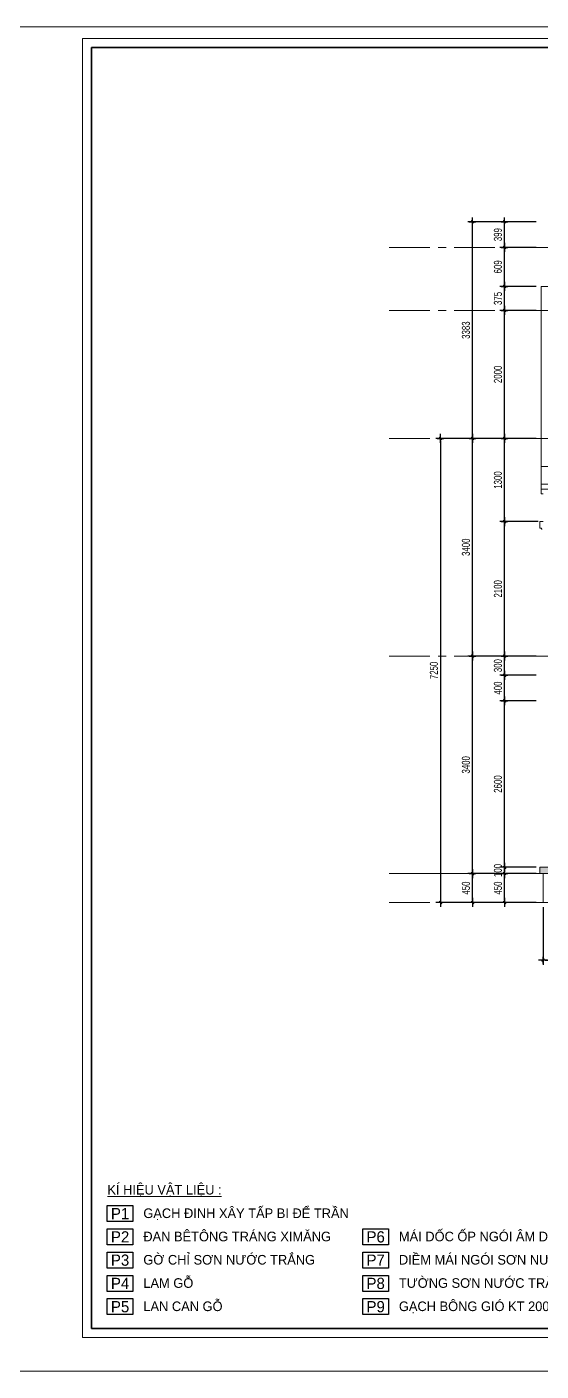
# Model space of a CAD drawing. Header units: inches. Extents: x 88947 to 296847, y 35049 to 161062.
# Drawn here: x 178593 to 186624, y 98056 to 119058 of the extents above; entities that cross this region are included whole.
import ezdxf
from ezdxf.enums import TextEntityAlignment as Align

# ---------------------------------------------------------------- set-up
doc = ezdxf.new("R2010")
doc.units = ezdxf.units.IN
doc.header["$MEASUREMENT"] = 0
doc.header["$PDMODE"] = 1
doc.linetypes.add('ACAD_ISO03W100', pattern=[30, 12, -18])
doc.linetypes.add('CENTER', pattern=[50.8, 31.75, -6.35, 6.35, -6.35])
for name, color, linetype, lineweight in [('A-Dims', 145, 'Continuous', 25), ('A-Text', 30, 'Continuous', 9), ('A-Wall', 2, 'Continuous', 35), ('DIM', 7, 'Continuous', 25), ('HACTH', 8, 'Continuous', 5), ('HATCH', 8, 'Continuous', 5), ('KHUNG 2', 144, 'Continuous', 18), ('KY HIEU', 4, 'Continuous', 25), ('NETMANH', 192, 'Continuous', 18), ('THAY', 3, 'Continuous', 18), ('TRUC', 252, 'ACAD_ISO03W100', 13)]:
    doc.layers.add(name, color=color, linetype=linetype, lineweight=lineweight)
doc.styles.add('FRANKO', font='VFRANKO.TTF')
doc.styles.add('VNI-HELVE-CONDENSE', font='VNARIAL.TTF', dxfattribs={"width": 0.7})
doc.dimstyles.new('TAS-100', dxfattribs={"dimscale": 50, "dimtxt": 2.5, "dimasz": 0.7, "dimexe": 1.5, "dimexo": 1.5, "dimgap": 0.8, "dimtad": 1, "dimdec": 0, "dimzin": 3, "dimdsep": 46, "dimtxsty": 'VNI-HELVE-CONDENSE', "dimblk": 'TICK', "dimcen": 2.5, "dimclrt": 71, "dimazin": 2, "dimtfac": 0.75, "dimtdec": 0, "dimtix": 1, "dimtmove": 2, "dimatfit": 2, "dimldrblk": 'TICK123', "dimfxl": 1.5, "dimtolj": 1, "dimtzin": 0, "dimarcsym": 0})
pattern_1 = [(37.5, (186604.264, 105828.11), (-0.62993, 19.26824), [0, -15.2, 0, -17, 0, -16.25]), (7.5, (186604.264, 105828.11), (17.69777, 28.22146), [0, -8.2, 0, -13.7, 0, -5.25]), (327.5, (186591.964, 105828.11), (31.14142, 0.0566), [0, -5, 0, -18, 0, -23.5]), (317.5, (186591.964, 105828.11), (30.0613, 8.77676), [0, -2.5, 0, -11.8, 0, -13.5])]

# ---------------------------------------------------------------- blocks, each defined once
blk = doc.blocks.new('khung ten')
at = {"layer": 'A-Wall', "ltscale": 0.7}
blk.add_lwpolyline([(267204, -219099), (305804, -219099), (305804, -190799), (267204, -190799)], close=True, dxfattribs=at)
at = {"layer": 'KHUNG 2', "ltscale": 0.7}
blk.add_lwpolyline([(267004, -219299), (306004, -219299), (306004, -190599), (267004, -190599)], close=True, dxfattribs=at)
at = {"layer": 'NETMANH', "ltscale": 0.7}
blk.add_lwpolyline([(265004, -220042), (307004, -220042), (307004, -190342), (265004, -190342)], close=True, dxfattribs=at)
blk = doc.blocks.new('TICK')
at = {"layer": 'A-Dims', "color": 1}
for p, q in [((-2, 0), (2, 0)), ((0, 1.5), (0, -1.5))]:
    blk.add_line(p, q, dxfattribs=at)
at = {"layer": 'A-Dims', "color": 1, "const_width": 0.788}
blk.add_lwpolyline([(-0.33, -0.35), (0.38, 0.38)], dxfattribs=at)
at = {"layer": 'A-Dims', "color": 1, "const_width": 0.394}
for points in [[(0.24, 0.52, -0.414214), (0.52, 0.52, -1)], [(0.52, 0.52, -0.414214), (0.52, 0.24, -1)], [(-0.47, -0.21, 0.414214), (-0.47, -0.49, 1)], [(-0.47, -0.49, 0.414214), (-0.19, -0.49, 1)]]:
    blk.add_lwpolyline(points, format="xyb", dxfattribs=at)
blk = doc.blocks.new('*D915')
at = {"layer": 'Defpoints', "color": 0}
for p in [(186654, 105378), (187254, 105378), (187254, 104478)]:
    blk.add_point(p, dxfattribs=at)
at = {"layer": 'DIM', "color": 0, "lineweight": -2}
for p, q in [((186654, 105303), (186654, 104403)), ((187254, 105303), (187254, 104403)), ((186689, 104478), (187219, 104478))]:
    blk.add_line(p, q, dxfattribs=at)
at = {"layer": 'DIM', "color": 0, "lineweight": -2, "xscale": 35, "yscale": 35, "zscale": 35, "rotation": 180}
blk.add_blockref('TICK', (186654, 104478), dxfattribs=at)
at = {"layer": 'DIM', "color": 0, "lineweight": -2, "xscale": 35, "yscale": 35, "zscale": 35}
blk.add_blockref('TICK', (187254, 104478), dxfattribs=at)
at = {"layer": 'DIM', "color": 71, "insert": (186954, 104582), "char_height": 125, "attachment_point": 5, "style": 'VNI-HELVE-CONDENSE'}
blk.add_mtext('\\A1;600', dxfattribs=at)
blk = doc.blocks.new('TICK123')
at = {"layer": 'A-Dims', "color": 1}
blk.add_lwpolyline([(0.05, 0, 0, 0.84, 0), (-2.11, 0, 8.4, 8.4, 0)], format="xyseb", dxfattribs=at)
blk = doc.blocks.new('*D1024')
at = {"layer": 'Defpoints', "color": 0}
for p in [(186054, 105828), (186624, 105828), (186624, 105378)]:
    blk.add_point(p, dxfattribs=at)
at = {"layer": 'DIM', "color": 0, "lineweight": -2}
for p, q in [((186549, 105828), (185979, 105828)), ((186054, 105413), (186054, 105793)), ((186549, 105378), (185979, 105378))]:
    blk.add_line(p, q, dxfattribs=at)
at = {"layer": 'DIM', "color": 0, "lineweight": -2, "xscale": 35, "yscale": 35, "zscale": 35}
for p, rotation in [((186054, 105828), 90), ((186054, 105378), 270)]:
    blk.add_blockref('TICK', p, dxfattribs=dict(at, rotation=rotation))
at = {"layer": 'DIM', "color": 71, "insert": (185950, 105603), "char_height": 125, "attachment_point": 5, "rotation": 90, "style": 'VNI-HELVE-CONDENSE'}
blk.add_mtext('\\A1;450', dxfattribs=at)
blk = doc.blocks.new('*D1025')
at = {"layer": 'Defpoints', "color": 0}
for p in [(186054, 105928), (186624, 105928), (186624, 105828)]:
    blk.add_point(p, dxfattribs=at)
at = {"layer": 'DIM', "color": 0, "lineweight": -2}
for p, q in [((186549, 105928), (185979, 105928)), ((186054, 105963), (186054, 105998)), ((186054, 105828), (186054, 105928)), ((186549, 105828), (185979, 105828)), ((186054, 105793), (186054, 105758))]:
    blk.add_line(p, q, dxfattribs=at)
at = {"layer": 'DIM', "color": 0, "lineweight": -2, "xscale": 35, "yscale": 35, "zscale": 35}
for p, rotation in [((186054, 105928), 270), ((186054, 105828), 90)]:
    blk.add_blockref('TICK', p, dxfattribs=dict(at, rotation=rotation))
at = {"layer": 'DIM', "color": 71, "insert": (185950, 105878), "char_height": 125, "attachment_point": 5, "rotation": 90, "style": 'VNI-HELVE-CONDENSE'}
blk.add_mtext('\\A1;100', dxfattribs=at)
blk = doc.blocks.new('*D1026')
at = {"layer": 'Defpoints', "color": 0}
for p in [(185554, 109228), (186624, 109228), (186624, 105828)]:
    blk.add_point(p, dxfattribs=at)
at = {"layer": 'DIM', "color": 0, "lineweight": -2}
for p, q in [((186549, 109228), (185479, 109228)), ((185554, 105863), (185554, 109193)), ((186549, 105828), (185479, 105828))]:
    blk.add_line(p, q, dxfattribs=at)
at = {"layer": 'DIM', "color": 0, "lineweight": -2, "xscale": 35, "yscale": 35, "zscale": 35}
for p, rotation in [((185554, 109228), 90), ((185554, 105828), 270)]:
    blk.add_blockref('TICK', p, dxfattribs=dict(at, rotation=rotation))
at = {"layer": 'DIM', "color": 71, "insert": (185450, 107528), "char_height": 125, "attachment_point": 5, "rotation": 90, "style": 'VNI-HELVE-CONDENSE'}
blk.add_mtext('\\A1;3400', dxfattribs=at)
blk = doc.blocks.new('*D1027')
at = {"layer": 'Defpoints', "color": 0}
for p in [(186054, 108528), (186624, 108528), (186624, 105928)]:
    blk.add_point(p, dxfattribs=at)
at = {"layer": 'DIM', "color": 0, "lineweight": -2}
for p, q in [((186549, 108528), (185979, 108528)), ((186054, 105963), (186054, 108493)), ((186549, 105928), (185979, 105928))]:
    blk.add_line(p, q, dxfattribs=at)
at = {"layer": 'DIM', "color": 0, "lineweight": -2, "xscale": 35, "yscale": 35, "zscale": 35}
for p, rotation in [((186054, 108528), 90), ((186054, 105928), 270)]:
    blk.add_blockref('TICK', p, dxfattribs=dict(at, rotation=rotation))
at = {"layer": 'DIM', "color": 71, "insert": (185950, 107228), "char_height": 125, "attachment_point": 5, "rotation": 90, "style": 'VNI-HELVE-CONDENSE'}
blk.add_mtext('\\A1;2600', dxfattribs=at)
blk = doc.blocks.new('*D1028')
at = {"layer": 'Defpoints', "color": 0}
for p in [(186054, 108928), (186624, 108928), (186624, 108528)]:
    blk.add_point(p, dxfattribs=at)
at = {"layer": 'DIM', "color": 0, "lineweight": -2}
for p, q in [((186549, 108928), (185979, 108928)), ((186054, 108563), (186054, 108893)), ((186549, 108528), (185979, 108528))]:
    blk.add_line(p, q, dxfattribs=at)
at = {"layer": 'DIM', "color": 0, "lineweight": -2, "xscale": 35, "yscale": 35, "zscale": 35}
for p, rotation in [((186054, 108928), 90), ((186054, 108528), 270)]:
    blk.add_blockref('TICK', p, dxfattribs=dict(at, rotation=rotation))
at = {"layer": 'DIM', "color": 71, "insert": (185950, 108728), "char_height": 125, "attachment_point": 5, "rotation": 90, "style": 'VNI-HELVE-CONDENSE'}
blk.add_mtext('\\A1;400', dxfattribs=at)
blk = doc.blocks.new('*D1029')
at = {"layer": 'Defpoints', "color": 0}
for p in [(186054, 111328), (186654, 111328), (186624, 109228)]:
    blk.add_point(p, dxfattribs=at)
at = {"layer": 'DIM', "color": 0, "lineweight": -2}
for p, q in [((186579, 111328), (185979, 111328)), ((186054, 109263), (186054, 111293)), ((186549, 109228), (185979, 109228))]:
    blk.add_line(p, q, dxfattribs=at)
at = {"layer": 'DIM', "color": 0, "lineweight": -2, "xscale": 35, "yscale": 35, "zscale": 35}
for p, rotation in [((186054, 111328), 90), ((186054, 109228), 270)]:
    blk.add_blockref('TICK', p, dxfattribs=dict(at, rotation=rotation))
at = {"layer": 'DIM', "color": 71, "insert": (185950, 110278), "char_height": 125, "attachment_point": 5, "rotation": 90, "style": 'VNI-HELVE-CONDENSE'}
blk.add_mtext('\\A1;2100', dxfattribs=at)
blk = doc.blocks.new('*D1030')
at = {"layer": 'Defpoints', "color": 0}
for p in [(186054, 112628), (186624, 112628), (186624, 111328)]:
    blk.add_point(p, dxfattribs=at)
at = {"layer": 'DIM', "color": 0, "lineweight": -2}
for p, q in [((186549, 112628), (185979, 112628)), ((186054, 111363), (186054, 112593)), ((186549, 111328), (185979, 111328))]:
    blk.add_line(p, q, dxfattribs=at)
at = {"layer": 'DIM', "color": 0, "lineweight": -2, "xscale": 35, "yscale": 35, "zscale": 35}
for p, rotation in [((186054, 112628), 90), ((186054, 111328), 270)]:
    blk.add_blockref('TICK', p, dxfattribs=dict(at, rotation=rotation))
at = {"layer": 'DIM', "color": 71, "insert": (185950, 111978), "char_height": 125, "attachment_point": 5, "rotation": 90, "style": 'VNI-HELVE-CONDENSE'}
blk.add_mtext('\\A1;1300', dxfattribs=at)
blk = doc.blocks.new('*D1031')
at = {"layer": 'Defpoints', "color": 0}
for p in [(186054, 115003), (186624, 115003), (186624, 114628)]:
    blk.add_point(p, dxfattribs=at)
at = {"layer": 'DIM', "color": 0, "lineweight": -2}
for p, q in [((186549, 115003), (185979, 115003)), ((186054, 114663), (186054, 114968)), ((186549, 114628), (185979, 114628))]:
    blk.add_line(p, q, dxfattribs=at)
at = {"layer": 'DIM', "color": 0, "lineweight": -2, "xscale": 35, "yscale": 35, "zscale": 35}
for p, rotation in [((186054, 115003), 90), ((186054, 114628), 270)]:
    blk.add_blockref('TICK', p, dxfattribs=dict(at, rotation=rotation))
at = {"layer": 'DIM', "color": 71, "insert": (185950, 114815), "char_height": 125, "attachment_point": 5, "rotation": 90, "style": 'VNI-HELVE-CONDENSE'}
blk.add_mtext('\\A1;375', dxfattribs=at)
blk = doc.blocks.new('*D1032')
at = {"layer": 'Defpoints', "color": 0}
for p in [(185554, 112628), (186624, 112628), (186624, 109228)]:
    blk.add_point(p, dxfattribs=at)
at = {"layer": 'DIM', "color": 0, "lineweight": -2}
for p, q in [((186549, 112628), (185479, 112628)), ((185554, 109263), (185554, 112593)), ((186549, 109228), (185479, 109228))]:
    blk.add_line(p, q, dxfattribs=at)
at = {"layer": 'DIM', "color": 0, "lineweight": -2, "xscale": 35, "yscale": 35, "zscale": 35}
for p, rotation in [((185554, 112628), 90), ((185554, 109228), 270)]:
    blk.add_blockref('TICK', p, dxfattribs=dict(at, rotation=rotation))
at = {"layer": 'DIM', "color": 71, "insert": (185450, 110928), "char_height": 125, "attachment_point": 5, "rotation": 90, "style": 'VNI-HELVE-CONDENSE'}
blk.add_mtext('\\A1;3400', dxfattribs=at)
blk = doc.blocks.new('*D1033')
at = {"layer": 'Defpoints', "color": 0}
for p in [(186624, 112628), (185054, 105378), (186624, 105378)]:
    blk.add_point(p, dxfattribs=at)
at = {"layer": 'DIM', "color": 0, "lineweight": -2}
for p, q in [((186549, 112628), (184979, 112628)), ((185054, 112593), (185054, 105413)), ((186549, 105378), (184979, 105378))]:
    blk.add_line(p, q, dxfattribs=at)
at = {"layer": 'DIM', "color": 0, "lineweight": -2, "xscale": 35, "yscale": 35, "zscale": 35}
for p, rotation in [((185054, 112628), 90), ((185054, 105378), 270)]:
    blk.add_blockref('TICK', p, dxfattribs=dict(at, rotation=rotation))
at = {"layer": 'DIM', "color": 71, "insert": (184950, 109003), "char_height": 125, "attachment_point": 5, "rotation": 90, "style": 'VNI-HELVE-CONDENSE'}
blk.add_mtext('\\A1;7250', dxfattribs=at)
blk = doc.blocks.new('*D1034')
at = {"layer": 'Defpoints', "color": 0}
for p in [(185554, 105828), (186624, 105828), (186624, 105378)]:
    blk.add_point(p, dxfattribs=at)
at = {"layer": 'DIM', "color": 0, "lineweight": -2}
for p, q in [((186549, 105828), (185479, 105828)), ((185554, 105413), (185554, 105793)), ((186549, 105378), (185479, 105378))]:
    blk.add_line(p, q, dxfattribs=at)
at = {"layer": 'DIM', "color": 0, "lineweight": -2, "xscale": 35, "yscale": 35, "zscale": 35}
for p, rotation in [((185554, 105828), 90), ((185554, 105378), 270)]:
    blk.add_blockref('TICK', p, dxfattribs=dict(at, rotation=rotation))
at = {"layer": 'DIM', "color": 71, "insert": (185450, 105603), "char_height": 125, "attachment_point": 5, "rotation": 90, "style": 'VNI-HELVE-CONDENSE'}
blk.add_mtext('\\A1;450', dxfattribs=at)
blk = doc.blocks.new('*D1035')
at = {"layer": 'Defpoints', "color": 0}
for p in [(185554, 116012), (186624, 116012), (186624, 112628)]:
    blk.add_point(p, dxfattribs=at)
at = {"layer": 'DIM', "color": 0, "lineweight": -2}
for p, q in [((186549, 116012), (185479, 116012)), ((185554, 112663), (185554, 115977)), ((186549, 112628), (185479, 112628))]:
    blk.add_line(p, q, dxfattribs=at)
at = {"layer": 'DIM', "color": 0, "lineweight": -2, "xscale": 35, "yscale": 35, "zscale": 35}
for p, rotation in [((185554, 116012), 90), ((185554, 112628), 270)]:
    blk.add_blockref('TICK', p, dxfattribs=dict(at, rotation=rotation))
at = {"layer": 'DIM', "color": 71, "insert": (185450, 114320), "char_height": 125, "attachment_point": 5, "rotation": 90, "style": 'VNI-HELVE-CONDENSE'}
blk.add_mtext('\\A1;3383', dxfattribs=at)
blk = doc.blocks.new('*D1036')
at = {"layer": 'Defpoints', "color": 0}
for p in [(186054, 109228), (186624, 109228), (186624, 108928)]:
    blk.add_point(p, dxfattribs=at)
at = {"layer": 'DIM', "color": 0, "lineweight": -2}
for p, q in [((186549, 109228), (185979, 109228)), ((186054, 108963), (186054, 109193)), ((186549, 108928), (185979, 108928))]:
    blk.add_line(p, q, dxfattribs=at)
at = {"layer": 'DIM', "color": 0, "lineweight": -2, "xscale": 35, "yscale": 35, "zscale": 35}
for p, rotation in [((186054, 109228), 90), ((186054, 108928), 270)]:
    blk.add_blockref('TICK', p, dxfattribs=dict(at, rotation=rotation))
at = {"layer": 'DIM', "color": 71, "insert": (185950, 109078), "char_height": 125, "attachment_point": 5, "rotation": 90, "style": 'VNI-HELVE-CONDENSE'}
blk.add_mtext('\\A1;300', dxfattribs=at)
blk = doc.blocks.new('*D1709')
at = {"layer": 'Defpoints', "color": 0}
for p in [(186054, 116012), (186624, 116012), (186624, 115613)]:
    blk.add_point(p, dxfattribs=at)
at = {"layer": 'DIM', "color": 0, "lineweight": -2}
for p, q in [((186549, 116012), (185979, 116012)), ((186054, 115648), (186054, 115977)), ((186549, 115613), (185979, 115613))]:
    blk.add_line(p, q, dxfattribs=at)
at = {"layer": 'DIM', "color": 0, "lineweight": -2, "xscale": 35, "yscale": 35, "zscale": 35}
for p, rotation in [((186054, 116012), 90), ((186054, 115613), 270)]:
    blk.add_blockref('TICK', p, dxfattribs=dict(at, rotation=rotation))
at = {"layer": 'DIM', "color": 71, "insert": (185950, 115812), "char_height": 125, "attachment_point": 5, "rotation": 90, "style": 'VNI-HELVE-CONDENSE'}
blk.add_mtext('\\A1;399', dxfattribs=at)
blk = doc.blocks.new('syb-floor')
at = {"linetype": 'Continuous'}
blk.add_lwpolyline([(-4.79, -2.5), (-4.79, 2.5), (3.22, 2.5), (3.22, -2.5)], close=True, dxfattribs=at)
blk.add_attdef('SYB-FLOOR', text='', height=2.5, dxfattribs=at).set_placement((-0.78, 0), align=Align.MIDDLE_CENTER)
blk = doc.blocks.new('*D3860')
at = {"layer": 'Defpoints', "color": 0}
for p in [(186054, 105828), (186624, 105828), (186624, 105378)]:
    blk.add_point(p, dxfattribs=at)
at = {"layer": 'DIM', "color": 0, "lineweight": -2}
for p, q in [((186549, 105828), (185979, 105828)), ((186054, 105413), (186054, 105793)), ((186549, 105378), (185979, 105378))]:
    blk.add_line(p, q, dxfattribs=at)
at = {"layer": 'DIM', "color": 0, "lineweight": -2, "xscale": 35, "yscale": 35, "zscale": 35}
for p, rotation in [((186054, 105828), 90), ((186054, 105378), 270)]:
    blk.add_blockref('TICK', p, dxfattribs=dict(at, rotation=rotation))
at = {"layer": 'DIM', "color": 71, "insert": (185950, 105603), "char_height": 125, "attachment_point": 5, "rotation": 90, "style": 'VNI-HELVE-CONDENSE'}
blk.add_mtext('\\A1;450', dxfattribs=at)
blk = doc.blocks.new('*D3861')
at = {"layer": 'Defpoints', "color": 0}
for p in [(186054, 105928), (186624, 105928), (186624, 105828)]:
    blk.add_point(p, dxfattribs=at)
at = {"layer": 'DIM', "color": 0, "lineweight": -2}
for p, q in [((186549, 105928), (185979, 105928)), ((186054, 105963), (186054, 105998)), ((186054, 105828), (186054, 105928)), ((186549, 105828), (185979, 105828)), ((186054, 105793), (186054, 105758))]:
    blk.add_line(p, q, dxfattribs=at)
at = {"layer": 'DIM', "color": 0, "lineweight": -2, "xscale": 35, "yscale": 35, "zscale": 35}
for p, rotation in [((186054, 105928), 270), ((186054, 105828), 90)]:
    blk.add_blockref('TICK', p, dxfattribs=dict(at, rotation=rotation))
at = {"layer": 'DIM', "color": 71, "insert": (185950, 105878), "char_height": 125, "attachment_point": 5, "rotation": 90, "style": 'VNI-HELVE-CONDENSE'}
blk.add_mtext('\\A1;100', dxfattribs=at)
blk = doc.blocks.new('*D3862')
at = {"layer": 'Defpoints', "color": 0}
for p in [(185554, 109228), (186624, 109228), (186624, 105828)]:
    blk.add_point(p, dxfattribs=at)
at = {"layer": 'DIM', "color": 0, "lineweight": -2}
for p, q in [((186549, 109228), (185479, 109228)), ((185554, 105863), (185554, 109193)), ((186549, 105828), (185479, 105828))]:
    blk.add_line(p, q, dxfattribs=at)
at = {"layer": 'DIM', "color": 0, "lineweight": -2, "xscale": 35, "yscale": 35, "zscale": 35}
for p, rotation in [((185554, 109228), 90), ((185554, 105828), 270)]:
    blk.add_blockref('TICK', p, dxfattribs=dict(at, rotation=rotation))
at = {"layer": 'DIM', "color": 71, "insert": (185450, 107528), "char_height": 125, "attachment_point": 5, "rotation": 90, "style": 'VNI-HELVE-CONDENSE'}
blk.add_mtext('\\A1;3400', dxfattribs=at)
blk = doc.blocks.new('*D3863')
at = {"layer": 'Defpoints', "color": 0}
for p in [(186054, 108528), (186624, 108528), (186624, 105928)]:
    blk.add_point(p, dxfattribs=at)
at = {"layer": 'DIM', "color": 0, "lineweight": -2}
for p, q in [((186549, 108528), (185979, 108528)), ((186054, 105963), (186054, 108493)), ((186549, 105928), (185979, 105928))]:
    blk.add_line(p, q, dxfattribs=at)
at = {"layer": 'DIM', "color": 0, "lineweight": -2, "xscale": 35, "yscale": 35, "zscale": 35}
for p, rotation in [((186054, 108528), 90), ((186054, 105928), 270)]:
    blk.add_blockref('TICK', p, dxfattribs=dict(at, rotation=rotation))
at = {"layer": 'DIM', "color": 71, "insert": (185950, 107228), "char_height": 125, "attachment_point": 5, "rotation": 90, "style": 'VNI-HELVE-CONDENSE'}
blk.add_mtext('\\A1;2600', dxfattribs=at)
blk = doc.blocks.new('*D3864')
at = {"layer": 'Defpoints', "color": 0}
for p in [(186054, 108928), (186624, 108928), (186624, 108528)]:
    blk.add_point(p, dxfattribs=at)
at = {"layer": 'DIM', "color": 0, "lineweight": -2}
for p, q in [((186549, 108928), (185979, 108928)), ((186054, 108563), (186054, 108893)), ((186549, 108528), (185979, 108528))]:
    blk.add_line(p, q, dxfattribs=at)
at = {"layer": 'DIM', "color": 0, "lineweight": -2, "xscale": 35, "yscale": 35, "zscale": 35}
for p, rotation in [((186054, 108928), 90), ((186054, 108528), 270)]:
    blk.add_blockref('TICK', p, dxfattribs=dict(at, rotation=rotation))
at = {"layer": 'DIM', "color": 71, "insert": (185950, 108728), "char_height": 125, "attachment_point": 5, "rotation": 90, "style": 'VNI-HELVE-CONDENSE'}
blk.add_mtext('\\A1;400', dxfattribs=at)
blk = doc.blocks.new('*D3865')
at = {"layer": 'Defpoints', "color": 0}
for p in [(186054, 111328), (186654, 111328), (186624, 109228)]:
    blk.add_point(p, dxfattribs=at)
at = {"layer": 'DIM', "color": 0, "lineweight": -2}
for p, q in [((186579, 111328), (185979, 111328)), ((186054, 109263), (186054, 111293)), ((186549, 109228), (185979, 109228))]:
    blk.add_line(p, q, dxfattribs=at)
at = {"layer": 'DIM', "color": 0, "lineweight": -2, "xscale": 35, "yscale": 35, "zscale": 35}
for p, rotation in [((186054, 111328), 90), ((186054, 109228), 270)]:
    blk.add_blockref('TICK', p, dxfattribs=dict(at, rotation=rotation))
at = {"layer": 'DIM', "color": 71, "insert": (185950, 110278), "char_height": 125, "attachment_point": 5, "rotation": 90, "style": 'VNI-HELVE-CONDENSE'}
blk.add_mtext('\\A1;2100', dxfattribs=at)
blk = doc.blocks.new('*D3866')
at = {"layer": 'Defpoints', "color": 0}
for p in [(186054, 114628), (186624, 114628), (186624, 112628)]:
    blk.add_point(p, dxfattribs=at)
at = {"layer": 'DIM', "color": 0, "lineweight": -2}
for p, q in [((186549, 114628), (185979, 114628)), ((186054, 112663), (186054, 114593)), ((186549, 112628), (185979, 112628))]:
    blk.add_line(p, q, dxfattribs=at)
at = {"layer": 'DIM', "color": 0, "lineweight": -2, "xscale": 35, "yscale": 35, "zscale": 35}
for p, rotation in [((186054, 114628), 90), ((186054, 112628), 270)]:
    blk.add_blockref('TICK', p, dxfattribs=dict(at, rotation=rotation))
at = {"layer": 'DIM', "color": 71, "insert": (185950, 113628), "char_height": 125, "attachment_point": 5, "rotation": 90, "style": 'VNI-HELVE-CONDENSE'}
blk.add_mtext('\\A1;2000', dxfattribs=at)
blk = doc.blocks.new('*D3867')
at = {"layer": 'Defpoints', "color": 0}
for p in [(185554, 112628), (186624, 112628), (186624, 109228)]:
    blk.add_point(p, dxfattribs=at)
at = {"layer": 'DIM', "color": 0, "lineweight": -2}
for p, q in [((186549, 112628), (185479, 112628)), ((185554, 109263), (185554, 112593)), ((186549, 109228), (185479, 109228))]:
    blk.add_line(p, q, dxfattribs=at)
at = {"layer": 'DIM', "color": 0, "lineweight": -2, "xscale": 35, "yscale": 35, "zscale": 35}
for p, rotation in [((185554, 112628), 90), ((185554, 109228), 270)]:
    blk.add_blockref('TICK', p, dxfattribs=dict(at, rotation=rotation))
at = {"layer": 'DIM', "color": 71, "insert": (185450, 110928), "char_height": 125, "attachment_point": 5, "rotation": 90, "style": 'VNI-HELVE-CONDENSE'}
blk.add_mtext('\\A1;3400', dxfattribs=at)
blk = doc.blocks.new('*D3868')
at = {"layer": 'Defpoints', "color": 0}
for p in [(186624, 112628), (185054, 105378), (186624, 105378)]:
    blk.add_point(p, dxfattribs=at)
at = {"layer": 'DIM', "color": 0, "lineweight": -2}
for p, q in [((186549, 112628), (184979, 112628)), ((185054, 112593), (185054, 105413)), ((186549, 105378), (184979, 105378))]:
    blk.add_line(p, q, dxfattribs=at)
at = {"layer": 'DIM', "color": 0, "lineweight": -2, "xscale": 35, "yscale": 35, "zscale": 35}
for p, rotation in [((185054, 112628), 90), ((185054, 105378), 270)]:
    blk.add_blockref('TICK', p, dxfattribs=dict(at, rotation=rotation))
at = {"layer": 'DIM', "color": 71, "insert": (184950, 109003), "char_height": 125, "attachment_point": 5, "rotation": 90, "style": 'VNI-HELVE-CONDENSE'}
blk.add_mtext('\\A1;7250', dxfattribs=at)
blk = doc.blocks.new('*D3869')
at = {"layer": 'Defpoints', "color": 0}
for p in [(185554, 105828), (186624, 105828), (186624, 105378)]:
    blk.add_point(p, dxfattribs=at)
at = {"layer": 'DIM', "color": 0, "lineweight": -2}
for p, q in [((186549, 105828), (185479, 105828)), ((185554, 105413), (185554, 105793)), ((186549, 105378), (185479, 105378))]:
    blk.add_line(p, q, dxfattribs=at)
at = {"layer": 'DIM', "color": 0, "lineweight": -2, "xscale": 35, "yscale": 35, "zscale": 35}
for p, rotation in [((185554, 105828), 90), ((185554, 105378), 270)]:
    blk.add_blockref('TICK', p, dxfattribs=dict(at, rotation=rotation))
at = {"layer": 'DIM', "color": 71, "insert": (185450, 105603), "char_height": 125, "attachment_point": 5, "rotation": 90, "style": 'VNI-HELVE-CONDENSE'}
blk.add_mtext('\\A1;450', dxfattribs=at)
blk = doc.blocks.new('*D3870')
at = {"layer": 'Defpoints', "color": 0}
for p in [(185554, 116012), (186624, 116012), (186624, 112628)]:
    blk.add_point(p, dxfattribs=at)
at = {"layer": 'DIM', "color": 0, "lineweight": -2}
for p, q in [((186549, 116012), (185479, 116012)), ((185554, 112663), (185554, 115977)), ((186549, 112628), (185479, 112628))]:
    blk.add_line(p, q, dxfattribs=at)
at = {"layer": 'DIM', "color": 0, "lineweight": -2, "xscale": 35, "yscale": 35, "zscale": 35}
for p, rotation in [((185554, 116012), 90), ((185554, 112628), 270)]:
    blk.add_blockref('TICK', p, dxfattribs=dict(at, rotation=rotation))
at = {"layer": 'DIM', "color": 71, "insert": (185450, 114320), "char_height": 125, "attachment_point": 5, "rotation": 90, "style": 'VNI-HELVE-CONDENSE'}
blk.add_mtext('\\A1;3383', dxfattribs=at)
blk = doc.blocks.new('*D3871')
at = {"layer": 'Defpoints', "color": 0}
for p in [(186054, 109228), (186624, 109228), (186624, 108928)]:
    blk.add_point(p, dxfattribs=at)
at = {"layer": 'DIM', "color": 0, "lineweight": -2}
for p, q in [((186549, 109228), (185979, 109228)), ((186054, 108963), (186054, 109193)), ((186549, 108928), (185979, 108928))]:
    blk.add_line(p, q, dxfattribs=at)
at = {"layer": 'DIM', "color": 0, "lineweight": -2, "xscale": 35, "yscale": 35, "zscale": 35}
for p, rotation in [((186054, 109228), 90), ((186054, 108928), 270)]:
    blk.add_blockref('TICK', p, dxfattribs=dict(at, rotation=rotation))
at = {"layer": 'DIM', "color": 71, "insert": (185950, 109078), "char_height": 125, "attachment_point": 5, "rotation": 90, "style": 'VNI-HELVE-CONDENSE'}
blk.add_mtext('\\A1;300', dxfattribs=at)
blk = doc.blocks.new('*D3872')
at = {"layer": 'Defpoints', "color": 0}
for p in [(186054, 116012), (186624, 116012), (186624, 115613)]:
    blk.add_point(p, dxfattribs=at)
at = {"layer": 'DIM', "color": 0, "lineweight": -2}
for p, q in [((186549, 116012), (185979, 116012)), ((186054, 115648), (186054, 115977)), ((186549, 115613), (185979, 115613))]:
    blk.add_line(p, q, dxfattribs=at)
at = {"layer": 'DIM', "color": 0, "lineweight": -2, "xscale": 35, "yscale": 35, "zscale": 35}
for p, rotation in [((186054, 116012), 90), ((186054, 115613), 270)]:
    blk.add_blockref('TICK', p, dxfattribs=dict(at, rotation=rotation))
at = {"layer": 'DIM', "color": 71, "insert": (185950, 115812), "char_height": 125, "attachment_point": 5, "rotation": 90, "style": 'VNI-HELVE-CONDENSE'}
blk.add_mtext('\\A1;399', dxfattribs=at)
blk = doc.blocks.new('*D4066')
at = {"layer": 'Defpoints', "color": 0}
for p in [(186054, 115613), (186624, 115613), (186624, 115004)]:
    blk.add_point(p, dxfattribs=at)
at = {"layer": 'DIM', "color": 0, "lineweight": -2}
for p, q in [((186549, 115613), (185979, 115613)), ((186054, 115039), (186054, 115578)), ((186549, 115004), (185979, 115004))]:
    blk.add_line(p, q, dxfattribs=at)
at = {"layer": 'DIM', "color": 0, "lineweight": -2, "xscale": 35, "yscale": 35, "zscale": 35}
for p, rotation in [((186054, 115613), 90), ((186054, 115004), 270)]:
    blk.add_blockref('TICK', p, dxfattribs=dict(at, rotation=rotation))
at = {"layer": 'DIM', "color": 71, "insert": (185950, 115308), "char_height": 125, "attachment_point": 5, "rotation": 90, "style": 'VNI-HELVE-CONDENSE'}
blk.add_mtext('\\A1;609', dxfattribs=at)

msp = doc.modelspace()

# ---------------------------------------------------------------- hatches: boundary and pattern name
at = {"layer": 'HACTH'}
h = msp.add_hatch(dxfattribs=at)
h.set_pattern_fill('AR-SAND', color=256, scale=10, style=0)
h.set_pattern_definition(pattern_1)
h.paths.add_polyline_path([(187254.3, 105928.1), (186604.3, 105928.1), (186604.3, 105828.1), (186634.3, 105828.1), (187254.3, 105828.1)])
h.paths.add_polyline_path([(187604.3, 105928.1), (187478.2, 105928.1), (187478.2, 105928.1), (187254.3, 105928.1), (187254.3, 105828.1), (187604.3, 105828.1)])
h = msp.add_hatch(dxfattribs=at)
h.set_pattern_fill('AR-SAND', color=256, scale=10, style=0)
h.set_pattern_definition(pattern_1)
h.paths.add_polyline_path([(187254.3, 105928.1), (186604.3, 105928.1), (186604.3, 105828.1), (186634.3, 105828.1), (187254.3, 105828.1)])
h.paths.add_polyline_path([(187604.3, 105928.1), (187478.2, 105928.1), (187478.2, 105928.1), (187254.3, 105928.1), (187254.3, 105828.1), (187604.3, 105828.1)])

# ---------------------------------------------------------------- linework, layer by layer
at = {"layer": 'HATCH'}
msp.add_lwpolyline([(184252.1, 105828.1), (195254.3, 105828.1)], dxfattribs=at)
at = {"layer": 'THAY'}
for points in [[(186654.3, 111760.8), (186624.3, 111760.8), (186624.3, 115003.7), (186954.3, 115003.7), (186954.3, 114451.9)], [(186954.3, 112190.3), (186624.3, 112190.3)], [(186954.3, 111910.8), (186624.3, 111910.8)], [(186954.3, 111835.8), (186624.3, 111835.8)], [(186604.3, 111327.8), (186604.3, 111227.8), (186629.3, 111227.8), (186629.3, 111207.8), (186641.8, 111207.8)], [(186654.3, 111327.8), (186604.3, 111327.8)], [(187554.3, 105928.1), (186604.3, 105928.1), (186604.3, 105828.1), (186634.3, 105828.1), (186634.3, 105828.1), (186654.3, 105828.1)], [(186654.3, 105378.1), (186654.3, 105828.1), (186634.3, 105828.1), (186634.3, 105828.1), (186604.3, 105828.1), (186604.3, 105928.1), (186730.4, 105928.1)]]:
    msp.add_lwpolyline(points, dxfattribs=at)
at = {"layer": 'TRUC', "linetype": 'CENTER', "ltscale": 20}
for points in [[(184252.1, 115612.6), (199680.7, 115612.6)], [(184252.1, 114628.1), (199740.7, 114628.1)], [(184252.1, 112628.1), (199740.7, 112628.1)], [(184252.1, 109228.1), (199740.7, 109228.1)], [(185729.1, 105828.1), (199740.7, 105828.1)], [(184252.1, 105378.1), (199740.7, 105378.1)]]:
    msp.add_lwpolyline(points, dxfattribs=at)

# ---------------------------------------------------------------- block references
at = {"layer": 'A-Text', "xscale": 0.7071428571362048, "yscale": 0.7071428573544836, "zscale": 0.7071428573664265}
msp.add_blockref('khung ten', (-9348.5, 253657), dxfattribs=at)
at = {"layer": 'KY HIEU'}
ref = msp.add_blockref('syb-floor', (180087.9, 100516.6), dxfattribs=dict(at, xscale=50, yscale=50, zscale=50))
ref.add_attrib('SYB-FLOOR', 'P1', dxfattribs={"layer": '0', "linetype": 'Continuous', "height": 175, "style": 'FRANKO'}).set_placement((180048.6, 100516.6), align=Align.MIDDLE_CENTER)
ref = msp.add_blockref('syb-floor', (180087.9, 100153.1), dxfattribs=dict(at, xscale=50, yscale=50, zscale=50))
ref.add_attrib('SYB-FLOOR', 'P2', dxfattribs={"layer": '0', "linetype": 'Continuous', "height": 175, "style": 'FRANKO'}).set_placement((180048.6, 100153.1), align=Align.MIDDLE_CENTER)
ref = msp.add_blockref('syb-floor', (184079.7, 100153.1), dxfattribs=dict(at, xscale=50, yscale=50, zscale=50))
ref.add_attrib('SYB-FLOOR', 'P6', dxfattribs={"layer": '0', "linetype": 'Continuous', "height": 175, "style": 'FRANKO'}).set_placement((184040.4, 100153.1), align=Align.MIDDLE_CENTER)
ref = msp.add_blockref('syb-floor', (180087.9, 99789.6), dxfattribs=dict(at, xscale=50, yscale=50, zscale=50))
ref.add_attrib('SYB-FLOOR', 'P3', dxfattribs={"layer": '0', "linetype": 'Continuous', "height": 175, "style": 'FRANKO'}).set_placement((180048.6, 99789.6), align=Align.MIDDLE_CENTER)
ref = msp.add_blockref('syb-floor', (184079.7, 99789.6), dxfattribs=dict(at, xscale=50, yscale=50, zscale=50))
ref.add_attrib('SYB-FLOOR', 'P7', dxfattribs={"layer": '0', "linetype": 'Continuous', "height": 175, "style": 'FRANKO'}).set_placement((184040.4, 99789.6), align=Align.MIDDLE_CENTER)
ref = msp.add_blockref('syb-floor', (180087.9, 99426.1), dxfattribs=dict(at, xscale=50, yscale=50, zscale=50))
ref.add_attrib('SYB-FLOOR', 'P4', dxfattribs={"layer": '0', "linetype": 'Continuous', "height": 175, "style": 'FRANKO'}).set_placement((180048.6, 99426.1), align=Align.MIDDLE_CENTER)
ref = msp.add_blockref('syb-floor', (184079.7, 99426.1), dxfattribs=dict(at, xscale=50, yscale=50, zscale=50))
ref.add_attrib('SYB-FLOOR', 'P8', dxfattribs={"layer": '0', "linetype": 'Continuous', "height": 175, "style": 'FRANKO'}).set_placement((184040.4, 99426.1), align=Align.MIDDLE_CENTER)
ref = msp.add_blockref('syb-floor', (180087.9, 99062.6), dxfattribs=dict(at, xscale=50, yscale=50, zscale=50))
ref.add_attrib('SYB-FLOOR', 'P5', dxfattribs={"layer": '0', "linetype": 'Continuous', "height": 175, "style": 'FRANKO'}).set_placement((180048.6, 99062.6), align=Align.MIDDLE_CENTER)
ref = msp.add_blockref('syb-floor', (184079.7, 99062.6), dxfattribs=dict(at, xscale=50, yscale=50, zscale=50))
ref.add_attrib('SYB-FLOOR', 'P9', dxfattribs={"layer": '0', "linetype": 'Continuous', "height": 175, "style": 'FRANKO'}).set_placement((184040.4, 99062.6), align=Align.MIDDLE_CENTER)

# ---------------------------------------------------------------- texts
at = {"layer": 'A-Text', "style": 'FRANKO'}
for s, p in [('%%UKÍ HIEÄU VAÄT LIEÄU :', (179850.6, 100889.7)), ('GAÏCH ÑINH XAÂY TAÁP BI ÑEÅ TRAÀN', (180411.5, 100522.3)), ('ÑAN BEÂTOÂNG TRAÙNG XIMAÊNG', (180411.5, 100158.8)), ('MAÙI DOÁC OÁP NGOÙI AÂM DÖÔNG', (184403.3, 100158.8)), ('GÔØ CHÆ SÔN NÖÔÙC TRAÉNG', (180411.5, 99795.3)), ('DIEÀM MAÙI NGOÙI SÔN NÖÔÙC TRAÉNG', (184403.3, 99795.3)), ('LAM GOÃ ', (180411.5, 99431.8)), ('TÖÔØNG SÔN NÖÔÙC TRAÉNG', (184403.3, 99431.8)), ('LAN CAN GOÃ', (180411.5, 99068.4)), ('GAÏCH BOÂNG GIOÙ KT 200X200X60', (184403.3, 99068.4))]:
    msp.add_text(s, height=150, dxfattribs=at).set_placement(p, align=Align.MIDDLE_LEFT)

# ---------------------------------------------------------------- dimensions: what is measured, and where the dimension line sits
at = {"layer": 'DIM'}
for base, p1, p2, picture, middle in [((185554.3, 116011.5), (186624.3, 112628.1), (186624.3, 116011.5), '*D1035', (185450.4, 114319.8)), ((185554.3, 116011.5), (186624.3, 112628.1), (186624.3, 116011.5), '*D3870', (185450.4, 114319.8)), ((186054.3, 116011.5), (186624.3, 115612.6), (186624.3, 116011.5), '*D1709', (185950.4, 115812)), ((186054.3, 116011.5), (186624.3, 115612.6), (186624.3, 116011.5), '*D3872', (185950.4, 115812)), ((186054.3, 115612.6), (186624.3, 115003.7), (186624.3, 115612.6), '*D4066', (185950.5, 115308.2)), ((186054.3, 115002.7), (186624.3, 114628.1), (186624.3, 115002.7), '*D1031', (185950.4, 114815.4)), ((186054.3, 114628.1), (186624.3, 112628.1), (186624.3, 114628.1), '*D3866', (185950.5, 113628.1)), ((185054.3, 105378.1), (186624.3, 112628.1), (186624.3, 105378.1), '*D1033', (184950.5, 109003.1)), ((185054.3, 105378.1), (186624.3, 112628.1), (186624.3, 105378.1), '*D3868', (184950.5, 109003.1)), ((185554.3, 112628.1), (186624.3, 109228.1), (186624.3, 112628.1), '*D1032', (185450.4, 110928.1)), ((185554.3, 112628.1), (186624.3, 109228.1), (186624.3, 112628.1), '*D3867', (185450.4, 110928.1)), ((186054.3, 112628.1), (186624.2, 111327.8), (186624.3, 112628.1), '*D1030', (185950.4, 111978)), ((186054.3, 111327.8), (186624.3, 109228.1), (186654.3, 111327.8), '*D1029', (185950.5, 110278)), ((186054.3, 111327.8), (186624.3, 109228.1), (186654.3, 111327.8), '*D3865', (185950.5, 110278)), ((185554.3, 109228.1), (186624.3, 105828.1), (186624.3, 109228.1), '*D1026', (185450.4, 107528.1)), ((185554.3, 109228.1), (186624.3, 105828.1), (186624.3, 109228.1), '*D3862', (185450.4, 107528.1)), ((186054.3, 109228.1), (186624.3, 108928.1), (186624.3, 109228.1), '*D1036', (185950.4, 109078.1)), ((186054.3, 109228.1), (186624.3, 108928.1), (186624.3, 109228.1), '*D3871', (185950.4, 109078.1)), ((186054.3, 108928.1), (186624.3, 108528.1), (186624.3, 108928.1), '*D1028', (185950.5, 108728.1)), ((186054.3, 108928.1), (186624.3, 108528.1), (186624.3, 108928.1), '*D3864', (185950.5, 108728.1)), ((186054.3, 108528.1), (186624.3, 105928.1), (186624.3, 108528.1), '*D1027', (185950.5, 107228.1)), ((186054.3, 108528.1), (186624.3, 105928.1), (186624.3, 108528.1), '*D3863', (185950.5, 107228.1)), ((185554.3, 105828.1), (186624.3, 105378.1), (186624.3, 105828.1), '*D1034', (185450.5, 105603.1)), ((185554.3, 105828.1), (186624.3, 105378.1), (186624.3, 105828.1), '*D3869', (185450.5, 105603.1)), ((186054.3, 105928.1), (186624.3, 105828.1), (186624.3, 105928.1), '*D1025', (185950.5, 105878.1)), ((186054.3, 105928.1), (186624.3, 105828.1), (186624.3, 105928.1), '*D3861', (185950.5, 105878.1)), ((186054.3, 105828.1), (186624.3, 105378.1), (186624.3, 105828.1), '*D1024', (185950.5, 105603.1)), ((186054.3, 105828.1), (186624.3, 105378.1), (186624.3, 105828.1), '*D3860', (185950.5, 105603.1))]:
    dim = msp.add_linear_dim(base=base, p1=p1, p2=p2, angle=90, dimstyle='TAS-100', dxfattribs=at)
    dim.commit()
    dim.dimension.update_dxf_attribs({"geometry": picture, "text_midpoint": middle})
dim = msp.add_linear_dim(base=(187254.3, 104478.1), p1=(186654.3, 105378.1), p2=(187254.3, 105378.1), dimstyle='TAS-100', dxfattribs=at)
dim.commit()
dim.dimension.update_dxf_attribs({"geometry": '*D915', "text_midpoint": (186954.3, 104581.9)})

doc.saveas('drawing.dxf')
